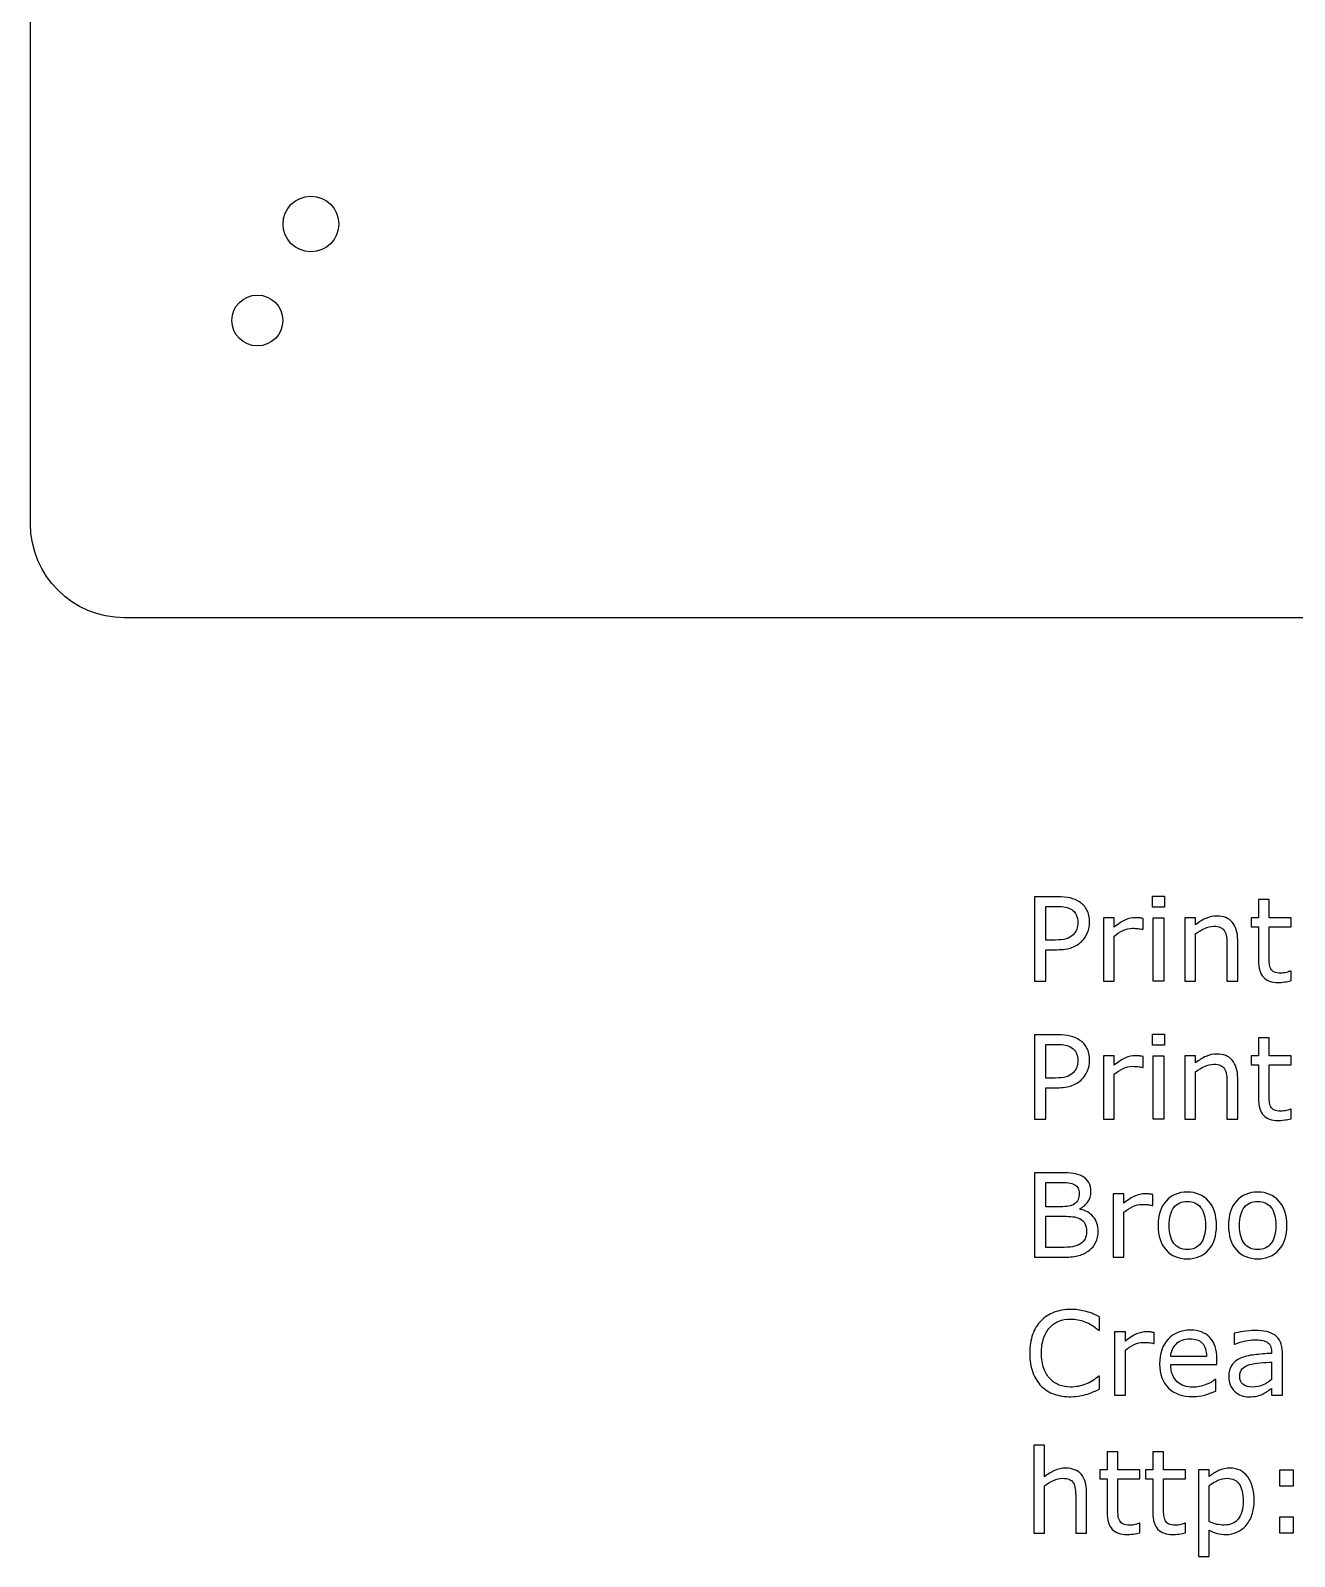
# Model space of a CAD drawing. Extents: x -458 to 425, y -81 to 360.
# Drawn here: x -458.3 to -377.6, y -57.6 to 39.9 of the extents above; entities that cross this region are included whole.
import ezdxf

# ---------------------------------------------------------------- set-up
doc = ezdxf.new("R2010")
doc.units = 0
doc.header["$MEASUREMENT"] = 0

# ---------------------------------------------------------------- blocks, each defined once
blk = doc.blocks.new('AI9-BLK1')
at = {"color": 7}
for points in [[(-131.086, 20.307), (-131.858, 20.307), (-131.858, 21.012), (-131.086, 21.012)], [(-131.13, 15.588), (-131.814, 15.588), (-131.814, 19.634), (-131.13, 19.634)], [(-131.086, 11.487), (-131.858, 11.487), (-131.858, 12.193), (-131.086, 12.193)], [(-131.13, 6.769), (-131.814, 6.769), (-131.814, 10.815), (-131.13, 10.815)], [(-122.856, -16.68), (-123.716, -16.68), (-123.716, -15.643), (-122.856, -15.643)], [(-122.856, -19.689), (-123.716, -19.689), (-123.716, -18.653), (-122.856, -18.653)]]:
    blk.add_lwpolyline(points, close=True, dxfattribs=at)
for points, knots in [([(-135.871, 19.349), (-135.871, 19.11), (-135.913, 18.888), (-135.995, 18.684), (-136.079, 18.479), (-136.194, 18.303), (-136.344, 18.153), (-136.529, 17.967), (-136.748, 17.827), (-137.001, 17.734), (-137.253, 17.641), (-137.572, 17.595), (-137.957, 17.595), (-137.957, 17.595), (-138.671, 17.595), (-138.671, 17.595), (-138.671, 17.595), (-138.671, 15.588), (-138.671, 15.588), (-138.671, 15.588), (-139.388, 15.588), (-139.388, 15.588), (-139.388, 15.588), (-139.388, 20.979), (-139.388, 20.979), (-139.388, 20.979), (-137.929, 20.979), (-137.929, 20.979), (-137.607, 20.979), (-137.333, 20.952), (-137.109, 20.898), (-136.885, 20.843), (-136.687, 20.758), (-136.513, 20.642), (-136.309, 20.505), (-136.151, 20.333), (-136.039, 20.128), (-135.927, 19.922), (-135.871, 19.663), (-135.871, 19.349)], [0, 0, 0, 0, 1, 1, 1, 2, 2, 2, 3, 3, 3, 4, 4, 4, 5, 5, 5, 6, 6, 6, 7, 7, 7, 8, 8, 8, 9, 9, 9, 10, 10, 10, 11, 11, 11, 12, 12, 12, 13, 13, 13, 13]), ([(-122.998, 15.616), (-123.126, 15.582), (-123.265, 15.554), (-123.416, 15.533), (-123.567, 15.511), (-123.701, 15.5), (-123.819, 15.5), (-124.232, 15.5), (-124.545, 15.611), (-124.76, 15.834), (-124.974, 16.057), (-125.082, 16.413), (-125.082, 16.905), (-125.082, 16.905), (-125.082, 19.061), (-125.082, 19.061), (-125.082, 19.061), (-125.545, 19.061), (-125.545, 19.061), (-125.545, 19.061), (-125.545, 19.634), (-125.545, 19.634), (-125.545, 19.634), (-125.082, 19.634), (-125.082, 19.634), (-125.082, 19.634), (-125.082, 20.792), (-125.082, 20.792), (-125.082, 20.792), (-124.398, 20.792), (-124.398, 20.792), (-124.398, 20.792), (-124.398, 19.634), (-124.398, 19.634), (-124.398, 19.634), (-122.998, 19.634), (-122.998, 19.634), (-122.998, 19.634), (-122.998, 19.061), (-122.998, 19.061), (-122.998, 19.061), (-124.398, 19.061), (-124.398, 19.061), (-124.398, 19.061), (-124.398, 17.211), (-124.398, 17.211), (-124.398, 16.998), (-124.394, 16.831), (-124.384, 16.711), (-124.374, 16.592), (-124.34, 16.48), (-124.283, 16.376), (-124.23, 16.278), (-124.157, 16.207), (-124.065, 16.163), (-123.972, 16.118), (-123.831, 16.095), (-123.64, 16.095), (-123.53, 16.095), (-123.414, 16.112), (-123.294, 16.145), (-123.174, 16.178), (-123.087, 16.206), (-123.034, 16.228), (-123.034, 16.228), (-122.998, 16.228), (-122.998, 16.228), (-122.998, 16.228), (-122.998, 15.616), (-122.998, 15.616)], [0, 0, 0, 0, 1, 1, 1, 2, 2, 2, 3, 3, 3, 4, 4, 4, 5, 5, 5, 6, 6, 6, 7, 7, 7, 8, 8, 8, 9, 9, 9, 10, 10, 10, 11, 11, 11, 12, 12, 12, 13, 13, 13, 14, 14, 14, 15, 15, 15, 16, 16, 16, 17, 17, 17, 18, 18, 18, 19, 19, 19, 20, 20, 20, 21, 21, 21, 22, 22, 22, 23, 23, 23, 23]), ([(-136.621, 19.332), (-136.621, 19.517), (-136.653, 19.679), (-136.718, 19.816), (-136.782, 19.954), (-136.881, 20.065), (-137.013, 20.152), (-137.128, 20.227), (-137.259, 20.281), (-137.407, 20.313), (-137.554, 20.346), (-137.741, 20.362), (-137.966, 20.362), (-137.966, 20.362), (-138.671, 20.362), (-138.671, 20.362), (-138.671, 20.362), (-138.671, 18.212), (-138.671, 18.212), (-138.671, 18.212), (-138.07, 18.212), (-138.07, 18.212), (-137.783, 18.212), (-137.549, 18.238), (-137.369, 18.29), (-137.189, 18.341), (-137.043, 18.424), (-136.93, 18.537), (-136.817, 18.653), (-136.737, 18.775), (-136.69, 18.902), (-136.644, 19.03), (-136.621, 19.173), (-136.621, 19.332)], [0, 0, 0, 0, 1, 1, 1, 2, 2, 2, 3, 3, 3, 4, 4, 4, 5, 5, 5, 6, 6, 6, 7, 7, 7, 8, 8, 8, 9, 9, 9, 10, 10, 10, 11, 11, 11, 11]), ([(-132.451, 18.896), (-132.451, 18.896), (-132.487, 18.896), (-132.487, 18.896), (-132.588, 18.919), (-132.687, 18.936), (-132.782, 18.946), (-132.877, 18.957), (-132.99, 18.962), (-133.12, 18.962), (-133.33, 18.962), (-133.532, 18.915), (-133.728, 18.822), (-133.923, 18.729), (-134.111, 18.609), (-134.292, 18.462), (-134.292, 18.462), (-134.292, 15.588), (-134.292, 15.588), (-134.292, 15.588), (-134.975, 15.588), (-134.975, 15.588), (-134.975, 15.588), (-134.975, 19.634), (-134.975, 19.634), (-134.975, 19.634), (-134.292, 19.634), (-134.292, 19.634), (-134.292, 19.634), (-134.292, 19.037), (-134.292, 19.037), (-134.022, 19.254), (-133.783, 19.408), (-133.577, 19.498), (-133.371, 19.589), (-133.161, 19.634), (-132.946, 19.634), (-132.828, 19.634), (-132.742, 19.631), (-132.689, 19.625), (-132.636, 19.619), (-132.557, 19.608), (-132.451, 19.591), (-132.451, 19.591), (-132.451, 18.896), (-132.451, 18.896)], [0, 0, 0, 0, 1, 1, 1, 2, 2, 2, 3, 3, 3, 4, 4, 4, 5, 5, 5, 6, 6, 6, 7, 7, 7, 8, 8, 8, 9, 9, 9, 10, 10, 10, 11, 11, 11, 12, 12, 12, 13, 13, 13, 14, 14, 14, 15, 15, 15, 15]), ([(-126.408, 15.588), (-126.408, 15.588), (-127.091, 15.588), (-127.091, 15.588), (-127.091, 15.588), (-127.091, 17.889), (-127.091, 17.889), (-127.091, 18.075), (-127.102, 18.249), (-127.123, 18.412), (-127.145, 18.575), (-127.184, 18.702), (-127.242, 18.794), (-127.302, 18.895), (-127.388, 18.97), (-127.501, 19.02), (-127.613, 19.069), (-127.76, 19.094), (-127.939, 19.094), (-128.124, 19.094), (-128.317, 19.048), (-128.519, 18.957), (-128.72, 18.865), (-128.913, 18.748), (-129.097, 18.606), (-129.097, 18.606), (-129.097, 15.588), (-129.097, 15.588), (-129.097, 15.588), (-129.781, 15.588), (-129.781, 15.588), (-129.781, 15.588), (-129.781, 19.634), (-129.781, 19.634), (-129.781, 19.634), (-129.097, 19.634), (-129.097, 19.634), (-129.097, 19.634), (-129.097, 19.183), (-129.097, 19.183), (-128.886, 19.359), (-128.667, 19.497), (-128.441, 19.596), (-128.215, 19.695), (-127.983, 19.745), (-127.745, 19.745), (-127.31, 19.745), (-126.978, 19.613), (-126.75, 19.35), (-126.522, 19.087), (-126.408, 18.708), (-126.408, 18.213), (-126.408, 18.213), (-126.408, 15.588), (-126.408, 15.588)], [0, 0, 0, 0, 1, 1, 1, 2, 2, 2, 3, 3, 3, 4, 4, 4, 5, 5, 5, 6, 6, 6, 7, 7, 7, 8, 8, 8, 9, 9, 9, 10, 10, 10, 11, 11, 11, 12, 12, 12, 13, 13, 13, 14, 14, 14, 15, 15, 15, 16, 16, 16, 17, 17, 17, 18, 18, 18, 18]), ([(-135.871, 10.529), (-135.871, 10.29), (-135.913, 10.068), (-135.995, 9.864), (-136.079, 9.66), (-136.194, 9.483), (-136.344, 9.333), (-136.529, 9.147), (-136.748, 9.008), (-137.001, 8.915), (-137.253, 8.822), (-137.572, 8.775), (-137.957, 8.775), (-137.957, 8.775), (-138.671, 8.775), (-138.671, 8.775), (-138.671, 8.775), (-138.671, 6.769), (-138.671, 6.769), (-138.671, 6.769), (-139.388, 6.769), (-139.388, 6.769), (-139.388, 6.769), (-139.388, 12.16), (-139.388, 12.16), (-139.388, 12.16), (-137.929, 12.16), (-137.929, 12.16), (-137.607, 12.16), (-137.333, 12.133), (-137.109, 12.078), (-136.885, 12.024), (-136.687, 11.939), (-136.513, 11.823), (-136.309, 11.685), (-136.151, 11.514), (-136.039, 11.308), (-135.927, 11.103), (-135.871, 10.843), (-135.871, 10.529)], [0, 0, 0, 0, 1, 1, 1, 2, 2, 2, 3, 3, 3, 4, 4, 4, 5, 5, 5, 6, 6, 6, 7, 7, 7, 8, 8, 8, 9, 9, 9, 10, 10, 10, 11, 11, 11, 12, 12, 12, 13, 13, 13, 13]), ([(-122.998, 6.796), (-123.126, 6.763), (-123.265, 6.735), (-123.416, 6.713), (-123.567, 6.691), (-123.701, 6.681), (-123.819, 6.681), (-124.232, 6.681), (-124.545, 6.792), (-124.76, 7.015), (-124.974, 7.237), (-125.082, 7.594), (-125.082, 8.085), (-125.082, 8.085), (-125.082, 10.242), (-125.082, 10.242), (-125.082, 10.242), (-125.545, 10.242), (-125.545, 10.242), (-125.545, 10.242), (-125.545, 10.815), (-125.545, 10.815), (-125.545, 10.815), (-125.082, 10.815), (-125.082, 10.815), (-125.082, 10.815), (-125.082, 11.972), (-125.082, 11.972), (-125.082, 11.972), (-124.398, 11.972), (-124.398, 11.972), (-124.398, 11.972), (-124.398, 10.815), (-124.398, 10.815), (-124.398, 10.815), (-122.998, 10.815), (-122.998, 10.815), (-122.998, 10.815), (-122.998, 10.242), (-122.998, 10.242), (-122.998, 10.242), (-124.398, 10.242), (-124.398, 10.242), (-124.398, 10.242), (-124.398, 8.392), (-124.398, 8.392), (-124.398, 8.178), (-124.394, 8.012), (-124.384, 7.892), (-124.374, 7.772), (-124.34, 7.66), (-124.283, 7.556), (-124.23, 7.459), (-124.157, 7.388), (-124.065, 7.343), (-123.972, 7.298), (-123.831, 7.276), (-123.64, 7.276), (-123.53, 7.276), (-123.414, 7.293), (-123.294, 7.326), (-123.174, 7.359), (-123.087, 7.386), (-123.034, 7.408), (-123.034, 7.408), (-122.998, 7.408), (-122.998, 7.408), (-122.998, 7.408), (-122.998, 6.796), (-122.998, 6.796)], [0, 0, 0, 0, 1, 1, 1, 2, 2, 2, 3, 3, 3, 4, 4, 4, 5, 5, 5, 6, 6, 6, 7, 7, 7, 8, 8, 8, 9, 9, 9, 10, 10, 10, 11, 11, 11, 12, 12, 12, 13, 13, 13, 14, 14, 14, 15, 15, 15, 16, 16, 16, 17, 17, 17, 18, 18, 18, 19, 19, 19, 20, 20, 20, 21, 21, 21, 22, 22, 22, 23, 23, 23, 23]), ([(-136.621, 10.513), (-136.621, 10.698), (-136.653, 10.859), (-136.718, 10.997), (-136.782, 11.134), (-136.881, 11.246), (-137.013, 11.333), (-137.128, 11.408), (-137.259, 11.461), (-137.407, 11.494), (-137.554, 11.526), (-137.741, 11.542), (-137.966, 11.542), (-137.966, 11.542), (-138.671, 11.542), (-138.671, 11.542), (-138.671, 11.542), (-138.671, 9.393), (-138.671, 9.393), (-138.671, 9.393), (-138.07, 9.393), (-138.07, 9.393), (-137.783, 9.393), (-137.549, 9.419), (-137.369, 9.47), (-137.189, 9.522), (-137.043, 9.605), (-136.93, 9.718), (-136.817, 9.833), (-136.737, 9.955), (-136.69, 10.083), (-136.644, 10.21), (-136.621, 10.354), (-136.621, 10.513)], [0, 0, 0, 0, 1, 1, 1, 2, 2, 2, 3, 3, 3, 4, 4, 4, 5, 5, 5, 6, 6, 6, 7, 7, 7, 8, 8, 8, 9, 9, 9, 10, 10, 10, 11, 11, 11, 11]), ([(-132.451, 10.076), (-132.451, 10.076), (-132.487, 10.076), (-132.487, 10.076), (-132.588, 10.099), (-132.687, 10.116), (-132.782, 10.127), (-132.877, 10.137), (-132.99, 10.142), (-133.12, 10.142), (-133.33, 10.142), (-133.532, 10.096), (-133.728, 10.003), (-133.923, 9.91), (-134.111, 9.79), (-134.292, 9.642), (-134.292, 9.642), (-134.292, 6.769), (-134.292, 6.769), (-134.292, 6.769), (-134.975, 6.769), (-134.975, 6.769), (-134.975, 6.769), (-134.975, 10.815), (-134.975, 10.815), (-134.975, 10.815), (-134.292, 10.815), (-134.292, 10.815), (-134.292, 10.815), (-134.292, 10.217), (-134.292, 10.217), (-134.022, 10.435), (-133.783, 10.589), (-133.577, 10.679), (-133.371, 10.77), (-133.161, 10.815), (-132.946, 10.815), (-132.828, 10.815), (-132.742, 10.812), (-132.689, 10.806), (-132.636, 10.8), (-132.557, 10.788), (-132.451, 10.772), (-132.451, 10.772), (-132.451, 10.076), (-132.451, 10.076)], [0, 0, 0, 0, 1, 1, 1, 2, 2, 2, 3, 3, 3, 4, 4, 4, 5, 5, 5, 6, 6, 6, 7, 7, 7, 8, 8, 8, 9, 9, 9, 10, 10, 10, 11, 11, 11, 12, 12, 12, 13, 13, 13, 14, 14, 14, 15, 15, 15, 15]), ([(-126.408, 6.769), (-126.408, 6.769), (-127.091, 6.769), (-127.091, 6.769), (-127.091, 6.769), (-127.091, 9.07), (-127.091, 9.07), (-127.091, 9.256), (-127.102, 9.43), (-127.123, 9.593), (-127.145, 9.755), (-127.184, 9.883), (-127.242, 9.975), (-127.302, 10.076), (-127.388, 10.151), (-127.501, 10.201), (-127.613, 10.25), (-127.76, 10.275), (-127.939, 10.275), (-128.124, 10.275), (-128.317, 10.229), (-128.519, 10.137), (-128.72, 10.046), (-128.913, 9.928), (-129.097, 9.786), (-129.097, 9.786), (-129.097, 6.769), (-129.097, 6.769), (-129.097, 6.769), (-129.781, 6.769), (-129.781, 6.769), (-129.781, 6.769), (-129.781, 10.815), (-129.781, 10.815), (-129.781, 10.815), (-129.097, 10.815), (-129.097, 10.815), (-129.097, 10.815), (-129.097, 10.364), (-129.097, 10.364), (-128.886, 10.54), (-128.667, 10.677), (-128.441, 10.777), (-128.215, 10.875), (-127.983, 10.925), (-127.745, 10.925), (-127.31, 10.925), (-126.978, 10.793), (-126.75, 10.531), (-126.522, 10.267), (-126.408, 9.888), (-126.408, 9.394), (-126.408, 9.394), (-126.408, 6.769), (-126.408, 6.769)], [0, 0, 0, 0, 1, 1, 1, 2, 2, 2, 3, 3, 3, 4, 4, 4, 5, 5, 5, 6, 6, 6, 7, 7, 7, 8, 8, 8, 9, 9, 9, 10, 10, 10, 11, 11, 11, 12, 12, 12, 13, 13, 13, 14, 14, 14, 15, 15, 15, 16, 16, 16, 17, 17, 17, 18, 18, 18, 18]), ([(-135.32, -0.394), (-135.32, -0.662), (-135.37, -0.898), (-135.472, -1.103), (-135.573, -1.308), (-135.71, -1.477), (-135.881, -1.609), (-136.084, -1.768), (-136.307, -1.882), (-136.55, -1.949), (-136.792, -2.017), (-137.101, -2.051), (-137.475, -2.051), (-137.475, -2.051), (-139.388, -2.051), (-139.388, -2.051), (-139.388, -2.051), (-139.388, 3.34), (-139.388, 3.34), (-139.388, 3.34), (-137.792, 3.34), (-137.792, 3.34), (-137.398, 3.34), (-137.104, 3.326), (-136.908, 3.297), (-136.713, 3.268), (-136.526, 3.207), (-136.347, 3.115), (-136.15, 3.011), (-136.006, 2.878), (-135.917, 2.715), (-135.827, 2.552), (-135.783, 2.357), (-135.783, 2.129), (-135.783, 1.873), (-135.848, 1.655), (-135.978, 1.475), (-136.108, 1.295), (-136.282, 1.15), (-136.499, 1.041), (-136.499, 1.041), (-136.499, 1.013), (-136.499, 1.013), (-136.134, 0.938), (-135.846, 0.778), (-135.636, 0.533), (-135.425, 0.288), (-135.32, -0.021), (-135.32, -0.394)], [0, 0, 0, 0, 1, 1, 1, 2, 2, 2, 3, 3, 3, 4, 4, 4, 5, 5, 5, 6, 6, 6, 7, 7, 7, 8, 8, 8, 9, 9, 9, 10, 10, 10, 11, 11, 11, 12, 12, 12, 13, 13, 13, 14, 14, 14, 15, 15, 15, 16, 16, 16, 16]), ([(-136.532, 2.033), (-136.532, 2.162), (-136.554, 2.272), (-136.597, 2.362), (-136.641, 2.45), (-136.71, 2.523), (-136.807, 2.579), (-136.92, 2.643), (-137.058, 2.684), (-137.219, 2.699), (-137.38, 2.715), (-137.58, 2.723), (-137.818, 2.723), (-137.818, 2.723), (-138.671, 2.723), (-138.671, 2.723), (-138.671, 2.723), (-138.671, 1.169), (-138.671, 1.169), (-138.671, 1.169), (-137.746, 1.169), (-137.746, 1.169), (-137.522, 1.169), (-137.344, 1.18), (-137.211, 1.203), (-137.079, 1.226), (-136.956, 1.273), (-136.843, 1.346), (-136.73, 1.418), (-136.65, 1.511), (-136.603, 1.626), (-136.556, 1.74), (-136.532, 1.876), (-136.532, 2.033)], [0, 0, 0, 0, 1, 1, 1, 2, 2, 2, 3, 3, 3, 4, 4, 4, 5, 5, 5, 6, 6, 6, 7, 7, 7, 8, 8, 8, 9, 9, 9, 10, 10, 10, 11, 11, 11, 11]), ([(-131.839, 1.257), (-131.839, 1.257), (-131.876, 1.257), (-131.876, 1.257), (-131.977, 1.28), (-132.075, 1.297), (-132.17, 1.307), (-132.266, 1.318), (-132.379, 1.323), (-132.509, 1.323), (-132.718, 1.323), (-132.921, 1.276), (-133.116, 1.183), (-133.312, 1.09), (-133.5, 0.97), (-133.68, 0.823), (-133.68, 0.823), (-133.68, -2.051), (-133.68, -2.051), (-133.68, -2.051), (-134.364, -2.051), (-134.364, -2.051), (-134.364, -2.051), (-134.364, 1.995), (-134.364, 1.995), (-134.364, 1.995), (-133.68, 1.995), (-133.68, 1.995), (-133.68, 1.995), (-133.68, 1.398), (-133.68, 1.398), (-133.41, 1.615), (-133.172, 1.769), (-132.966, 1.859), (-132.76, 1.95), (-132.549, 1.995), (-132.335, 1.995), (-132.217, 1.995), (-132.131, 1.992), (-132.078, 1.986), (-132.025, 1.98), (-131.946, 1.969), (-131.839, 1.952), (-131.839, 1.952), (-131.839, 1.257), (-131.839, 1.257)], [0, 0, 0, 0, 1, 1, 1, 2, 2, 2, 3, 3, 3, 4, 4, 4, 5, 5, 5, 6, 6, 6, 7, 7, 7, 8, 8, 8, 9, 9, 9, 10, 10, 10, 11, 11, 11, 12, 12, 12, 13, 13, 13, 14, 14, 14, 15, 15, 15, 15]), ([(-127.763, -0.029), (-127.763, -0.688), (-127.932, -1.208), (-128.269, -1.589), (-128.606, -1.97), (-129.058, -2.161), (-129.624, -2.161), (-130.195, -2.161), (-130.649, -1.97), (-130.985, -1.589), (-131.321, -1.208), (-131.489, -0.688), (-131.489, -0.029), (-131.489, 0.629), (-131.321, 1.15), (-130.985, 1.532), (-130.649, 1.914), (-130.195, 2.106), (-129.624, 2.106), (-129.058, 2.106), (-128.606, 1.914), (-128.269, 1.532), (-127.932, 1.15), (-127.763, 0.629), (-127.763, -0.029)], [0, 0, 0, 0, 1, 1, 1, 2, 2, 2, 3, 3, 3, 4, 4, 4, 5, 5, 5, 6, 6, 6, 7, 7, 7, 8, 8, 8, 8]), ([(-123.266, -0.029), (-123.266, -0.688), (-123.435, -1.208), (-123.773, -1.589), (-124.11, -1.97), (-124.562, -2.161), (-125.128, -2.161), (-125.699, -2.161), (-126.153, -1.97), (-126.488, -1.589), (-126.825, -1.208), (-126.993, -0.688), (-126.993, -0.029), (-126.993, 0.629), (-126.825, 1.15), (-126.488, 1.532), (-126.153, 1.914), (-125.699, 2.106), (-125.128, 2.106), (-124.562, 2.106), (-124.11, 1.914), (-123.773, 1.532), (-123.435, 1.15), (-123.266, 0.629), (-123.266, -0.029)], [0, 0, 0, 0, 1, 1, 1, 2, 2, 2, 3, 3, 3, 4, 4, 4, 5, 5, 5, 6, 6, 6, 7, 7, 7, 8, 8, 8, 8]), ([(-128.468, -0.029), (-128.468, 0.491), (-128.57, 0.877), (-128.774, 1.131), (-128.978, 1.384), (-129.262, 1.51), (-129.624, 1.51), (-129.991, 1.51), (-130.276, 1.384), (-130.479, 1.131), (-130.682, 0.877), (-130.783, 0.491), (-130.783, -0.029), (-130.783, -0.533), (-130.682, -0.915), (-130.478, -1.175), (-130.274, -1.436), (-129.989, -1.565), (-129.624, -1.565), (-129.264, -1.565), (-128.982, -1.437), (-128.776, -1.179), (-128.571, -0.921), (-128.468, -0.538), (-128.468, -0.029)], [0, 0, 0, 0, 1, 1, 1, 2, 2, 2, 3, 3, 3, 4, 4, 4, 5, 5, 5, 6, 6, 6, 7, 7, 7, 8, 8, 8, 8]), ([(-123.972, -0.029), (-123.972, 0.491), (-124.074, 0.877), (-124.278, 1.131), (-124.482, 1.384), (-124.766, 1.51), (-125.128, 1.51), (-125.495, 1.51), (-125.78, 1.384), (-125.983, 1.131), (-126.186, 0.877), (-126.287, 0.491), (-126.287, -0.029), (-126.287, -0.533), (-126.185, -0.915), (-125.981, -1.175), (-125.777, -1.436), (-125.493, -1.565), (-125.128, -1.565), (-124.768, -1.565), (-124.485, -1.437), (-124.28, -1.179), (-124.075, -0.921), (-123.972, -0.538), (-123.972, -0.029)], [0, 0, 0, 0, 1, 1, 1, 2, 2, 2, 3, 3, 3, 4, 4, 4, 5, 5, 5, 6, 6, 6, 7, 7, 7, 8, 8, 8, 8]), ([(-136.069, -0.421), (-136.069, -0.205), (-136.102, -0.033), (-136.167, 0.094), (-136.232, 0.221), (-136.35, 0.329), (-136.522, 0.418), (-136.637, 0.478), (-136.778, 0.517), (-136.943, 0.535), (-137.109, 0.553), (-137.309, 0.562), (-137.546, 0.562), (-137.546, 0.562), (-138.671, 0.562), (-138.671, 0.562), (-138.671, 0.562), (-138.671, -1.433), (-138.671, -1.433), (-138.671, -1.433), (-137.723, -1.433), (-137.723, -1.433), (-137.409, -1.433), (-137.152, -1.417), (-136.952, -1.385), (-136.752, -1.352), (-136.588, -1.293), (-136.46, -1.206), (-136.325, -1.112), (-136.226, -1.006), (-136.163, -0.886), (-136.101, -0.766), (-136.069, -0.611), (-136.069, -0.421)], [0, 0, 0, 0, 1, 1, 1, 2, 2, 2, 3, 3, 3, 4, 4, 4, 5, 5, 5, 6, 6, 6, 7, 7, 7, 8, 8, 8, 9, 9, 9, 10, 10, 10, 11, 11, 11, 11]), ([(-135.231, -10.482), (-135.364, -10.54), (-135.484, -10.594), (-135.591, -10.645), (-135.698, -10.695), (-135.839, -10.748), (-136.012, -10.803), (-136.159, -10.849), (-136.319, -10.888), (-136.491, -10.921), (-136.664, -10.953), (-136.854, -10.969), (-137.061, -10.969), (-137.451, -10.969), (-137.806, -10.914), (-138.126, -10.805), (-138.445, -10.695), (-138.723, -10.523), (-138.959, -10.289), (-139.19, -10.061), (-139.371, -9.77), (-139.501, -9.416), (-139.631, -9.063), (-139.696, -8.653), (-139.696, -8.185), (-139.696, -7.742), (-139.634, -7.346), (-139.509, -6.996), (-139.383, -6.647), (-139.202, -6.351), (-138.966, -6.111), (-138.737, -5.877), (-138.461, -5.699), (-138.136, -5.575), (-137.812, -5.453), (-137.453, -5.391), (-137.057, -5.391), (-136.768, -5.391), (-136.479, -5.426), (-136.191, -5.496), (-135.903, -5.566), (-135.583, -5.689), (-135.231, -5.865), (-135.231, -5.865), (-135.231, -6.714), (-135.231, -6.714), (-135.231, -6.714), (-135.286, -6.714), (-135.286, -6.714), (-135.582, -6.468), (-135.875, -6.289), (-136.167, -6.177), (-136.458, -6.064), (-136.77, -6.008), (-137.102, -6.008), (-137.374, -6.008), (-137.619, -6.052), (-137.836, -6.14), (-138.054, -6.228), (-138.249, -6.364), (-138.42, -6.55), (-138.586, -6.73), (-138.715, -6.958), (-138.808, -7.234), (-138.9, -7.51), (-138.947, -7.828), (-138.947, -8.189), (-138.947, -8.567), (-138.895, -8.892), (-138.793, -9.164), (-138.691, -9.436), (-138.559, -9.658), (-138.398, -9.829), (-138.229, -10.006), (-138.033, -10.138), (-137.807, -10.224), (-137.583, -10.309), (-137.345, -10.352), (-137.094, -10.352), (-136.75, -10.352), (-136.428, -10.293), (-136.127, -10.175), (-135.826, -10.058), (-135.545, -9.882), (-135.282, -9.646), (-135.282, -9.646), (-135.231, -9.646), (-135.231, -9.646), (-135.231, -9.646), (-135.231, -10.482), (-135.231, -10.482)], [0, 0, 0, 0, 1, 1, 1, 2, 2, 2, 3, 3, 3, 4, 4, 4, 5, 5, 5, 6, 6, 6, 7, 7, 7, 8, 8, 8, 9, 9, 9, 10, 10, 10, 11, 11, 11, 12, 12, 12, 13, 13, 13, 14, 14, 14, 15, 15, 15, 16, 16, 16, 17, 17, 17, 18, 18, 18, 19, 19, 19, 20, 20, 20, 21, 21, 21, 22, 22, 22, 23, 23, 23, 24, 24, 24, 25, 25, 25, 26, 26, 26, 27, 27, 27, 28, 28, 28, 29, 29, 29, 30, 30, 30, 30]), ([(-131.745, -7.563), (-131.745, -7.563), (-131.782, -7.563), (-131.782, -7.563), (-131.883, -7.54), (-131.981, -7.523), (-132.076, -7.512), (-132.172, -7.502), (-132.284, -7.497), (-132.414, -7.497), (-132.625, -7.497), (-132.827, -7.543), (-133.022, -7.636), (-133.217, -7.729), (-133.406, -7.849), (-133.586, -7.996), (-133.586, -7.996), (-133.586, -10.87), (-133.586, -10.87), (-133.586, -10.87), (-134.27, -10.87), (-134.27, -10.87), (-134.27, -10.87), (-134.27, -6.824), (-134.27, -6.824), (-134.27, -6.824), (-133.586, -6.824), (-133.586, -6.824), (-133.586, -6.824), (-133.586, -7.422), (-133.586, -7.422), (-133.316, -7.204), (-133.078, -7.05), (-132.872, -6.96), (-132.666, -6.869), (-132.456, -6.824), (-132.241, -6.824), (-132.123, -6.824), (-132.037, -6.827), (-131.984, -6.833), (-131.931, -6.839), (-131.851, -6.851), (-131.745, -6.867), (-131.745, -6.867), (-131.745, -7.563), (-131.745, -7.563)], [0, 0, 0, 0, 1, 1, 1, 2, 2, 2, 3, 3, 3, 4, 4, 4, 5, 5, 5, 6, 6, 6, 7, 7, 7, 8, 8, 8, 9, 9, 9, 10, 10, 10, 11, 11, 11, 12, 12, 12, 13, 13, 13, 14, 14, 14, 15, 15, 15, 15]), ([(-127.735, -8.908), (-127.735, -8.908), (-130.689, -8.908), (-130.689, -8.908), (-130.689, -9.157), (-130.653, -9.374), (-130.578, -9.559), (-130.504, -9.744), (-130.402, -9.896), (-130.273, -10.015), (-130.148, -10.131), (-130, -10.218), (-129.829, -10.276), (-129.658, -10.334), (-129.47, -10.363), (-129.264, -10.363), (-128.991, -10.363), (-128.716, -10.308), (-128.439, -10.199), (-128.162, -10.09), (-127.965, -9.983), (-127.848, -9.878), (-127.848, -9.878), (-127.812, -9.878), (-127.812, -9.878), (-127.812, -9.878), (-127.812, -10.618), (-127.812, -10.618), (-128.041, -10.715), (-128.274, -10.796), (-128.513, -10.861), (-128.751, -10.925), (-129.002, -10.958), (-129.264, -10.958), (-129.933, -10.958), (-130.456, -10.777), (-130.832, -10.414), (-131.207, -10.051), (-131.395, -9.536), (-131.395, -8.869), (-131.395, -8.208), (-131.215, -7.684), (-130.855, -7.296), (-130.496, -6.908), (-130.022, -6.714), (-129.435, -6.714), (-128.891, -6.714), (-128.472, -6.873), (-128.177, -7.19), (-127.882, -7.507), (-127.735, -7.956), (-127.735, -8.54), (-127.735, -8.54), (-127.735, -8.908), (-127.735, -8.908)], [0, 0, 0, 0, 1, 1, 1, 2, 2, 2, 3, 3, 3, 4, 4, 4, 5, 5, 5, 6, 6, 6, 7, 7, 7, 8, 8, 8, 9, 9, 9, 10, 10, 10, 11, 11, 11, 12, 12, 12, 13, 13, 13, 14, 14, 14, 15, 15, 15, 16, 16, 16, 17, 17, 17, 18, 18, 18, 18]), ([(-123.553, -10.87), (-123.553, -10.87), (-124.237, -10.87), (-124.237, -10.87), (-124.237, -10.87), (-124.237, -10.438), (-124.237, -10.438), (-124.297, -10.479), (-124.378, -10.537), (-124.48, -10.61), (-124.582, -10.684), (-124.681, -10.742), (-124.777, -10.785), (-124.89, -10.841), (-125.02, -10.887), (-125.166, -10.924), (-125.313, -10.961), (-125.484, -10.98), (-125.681, -10.98), (-126.044, -10.98), (-126.351, -10.86), (-126.604, -10.619), (-126.856, -10.378), (-126.982, -10.071), (-126.982, -9.698), (-126.982, -9.392), (-126.916, -9.144), (-126.785, -8.956), (-126.655, -8.766), (-126.468, -8.618), (-126.225, -8.509), (-125.98, -8.401), (-125.686, -8.327), (-125.343, -8.289), (-124.999, -8.25), (-124.631, -8.221), (-124.237, -8.202), (-124.237, -8.202), (-124.237, -8.097), (-124.237, -8.097), (-124.237, -7.942), (-124.264, -7.814), (-124.318, -7.712), (-124.372, -7.611), (-124.45, -7.531), (-124.551, -7.473), (-124.647, -7.417), (-124.762, -7.38), (-124.897, -7.36), (-125.032, -7.341), (-125.172, -7.331), (-125.319, -7.331), (-125.497, -7.331), (-125.696, -7.355), (-125.915, -7.402), (-126.134, -7.449), (-126.36, -7.518), (-126.593, -7.607), (-126.593, -7.607), (-126.629, -7.607), (-126.629, -7.607), (-126.629, -7.607), (-126.629, -6.919), (-126.629, -6.919), (-126.496, -6.884), (-126.305, -6.844), (-126.054, -6.801), (-125.803, -6.758), (-125.556, -6.736), (-125.312, -6.736), (-125.027, -6.736), (-124.779, -6.76), (-124.569, -6.806), (-124.357, -6.853), (-124.174, -6.933), (-124.02, -7.047), (-123.868, -7.158), (-123.752, -7.301), (-123.673, -7.477), (-123.593, -7.653), (-123.553, -7.871), (-123.553, -8.131), (-123.553, -8.131), (-123.553, -10.87), (-123.553, -10.87)], [0, 0, 0, 0, 1, 1, 1, 2, 2, 2, 3, 3, 3, 4, 4, 4, 5, 5, 5, 6, 6, 6, 7, 7, 7, 8, 8, 8, 9, 9, 9, 10, 10, 10, 11, 11, 11, 12, 12, 12, 13, 13, 13, 14, 14, 14, 15, 15, 15, 16, 16, 16, 17, 17, 17, 18, 18, 18, 19, 19, 19, 20, 20, 20, 21, 21, 21, 22, 22, 22, 23, 23, 23, 24, 24, 24, 25, 25, 25, 26, 26, 26, 27, 27, 27, 28, 28, 28, 28]), ([(-128.396, -8.389), (-128.399, -8.032), (-128.488, -7.755), (-128.663, -7.559), (-128.839, -7.363), (-129.106, -7.265), (-129.464, -7.265), (-129.825, -7.265), (-130.112, -7.373), (-130.326, -7.588), (-130.54, -7.803), (-130.661, -8.07), (-130.689, -8.389), (-130.689, -8.389), (-128.396, -8.389), (-128.396, -8.389)], [0, 0, 0, 0, 1, 1, 1, 2, 2, 2, 3, 3, 3, 4, 4, 4, 5, 5, 5, 5]), ([(-124.237, -9.878), (-124.237, -9.878), (-124.237, -8.753), (-124.237, -8.753), (-124.443, -8.765), (-124.685, -8.783), (-124.964, -8.807), (-125.243, -8.832), (-125.464, -8.867), (-125.626, -8.912), (-125.82, -8.968), (-125.977, -9.054), (-126.097, -9.171), (-126.217, -9.288), (-126.276, -9.449), (-126.276, -9.654), (-126.276, -9.885), (-126.207, -10.059), (-126.068, -10.176), (-125.929, -10.294), (-125.717, -10.352), (-125.433, -10.352), (-125.196, -10.352), (-124.979, -10.305), (-124.783, -10.213), (-124.586, -10.12), (-124.405, -10.008), (-124.237, -9.878)], [0, 0, 0, 0, 1, 1, 1, 2, 2, 2, 3, 3, 3, 4, 4, 4, 5, 5, 5, 6, 6, 6, 7, 7, 7, 8, 8, 8, 9, 9, 9, 9]), ([(-136.069, -19.689), (-136.069, -19.689), (-136.753, -19.689), (-136.753, -19.689), (-136.753, -19.689), (-136.753, -17.388), (-136.753, -17.388), (-136.753, -17.203), (-136.763, -17.029), (-136.785, -16.865), (-136.807, -16.703), (-136.846, -16.575), (-136.904, -16.484), (-136.964, -16.382), (-137.05, -16.307), (-137.163, -16.258), (-137.275, -16.208), (-137.421, -16.184), (-137.601, -16.184), (-137.786, -16.184), (-137.979, -16.23), (-138.18, -16.321), (-138.382, -16.413), (-138.575, -16.53), (-138.759, -16.672), (-138.759, -16.672), (-138.759, -19.689), (-138.759, -19.689), (-138.759, -19.689), (-139.443, -19.689), (-139.443, -19.689), (-139.443, -19.689), (-139.443, -14.056), (-139.443, -14.056), (-139.443, -14.056), (-138.759, -14.056), (-138.759, -14.056), (-138.759, -14.056), (-138.759, -16.094), (-138.759, -16.094), (-138.548, -15.918), (-138.329, -15.781), (-138.103, -15.682), (-137.877, -15.583), (-137.645, -15.533), (-137.407, -15.533), (-136.972, -15.533), (-136.64, -15.665), (-136.412, -15.928), (-136.183, -16.191), (-136.069, -16.57), (-136.069, -17.065), (-136.069, -17.065), (-136.069, -19.689), (-136.069, -19.689)], [0, 0, 0, 0, 1, 1, 1, 2, 2, 2, 3, 3, 3, 4, 4, 4, 5, 5, 5, 6, 6, 6, 7, 7, 7, 8, 8, 8, 9, 9, 9, 10, 10, 10, 11, 11, 11, 12, 12, 12, 13, 13, 13, 14, 14, 14, 15, 15, 15, 16, 16, 16, 17, 17, 17, 18, 18, 18, 18]), ([(-132.66, -19.662), (-132.788, -19.696), (-132.927, -19.724), (-133.078, -19.745), (-133.229, -19.767), (-133.363, -19.778), (-133.481, -19.778), (-133.894, -19.778), (-134.207, -19.666), (-134.422, -19.444), (-134.636, -19.221), (-134.744, -18.864), (-134.744, -18.373), (-134.744, -18.373), (-134.744, -16.217), (-134.744, -16.217), (-134.744, -16.217), (-135.207, -16.217), (-135.207, -16.217), (-135.207, -16.217), (-135.207, -15.643), (-135.207, -15.643), (-135.207, -15.643), (-134.744, -15.643), (-134.744, -15.643), (-134.744, -15.643), (-134.744, -14.486), (-134.744, -14.486), (-134.744, -14.486), (-134.06, -14.486), (-134.06, -14.486), (-134.06, -14.486), (-134.06, -15.643), (-134.06, -15.643), (-134.06, -15.643), (-132.66, -15.643), (-132.66, -15.643), (-132.66, -15.643), (-132.66, -16.217), (-132.66, -16.217), (-132.66, -16.217), (-134.06, -16.217), (-134.06, -16.217), (-134.06, -16.217), (-134.06, -18.066), (-134.06, -18.066), (-134.06, -18.28), (-134.055, -18.446), (-134.046, -18.566), (-134.036, -18.686), (-134.003, -18.798), (-133.945, -18.902), (-133.892, -18.999), (-133.819, -19.07), (-133.726, -19.115), (-133.634, -19.16), (-133.493, -19.182), (-133.303, -19.182), (-133.192, -19.182), (-133.076, -19.166), (-132.956, -19.133), (-132.836, -19.1), (-132.749, -19.072), (-132.696, -19.05), (-132.696, -19.05), (-132.66, -19.05), (-132.66, -19.05), (-132.66, -19.05), (-132.66, -19.662), (-132.66, -19.662)], [0, 0, 0, 0, 1, 1, 1, 2, 2, 2, 3, 3, 3, 4, 4, 4, 5, 5, 5, 6, 6, 6, 7, 7, 7, 8, 8, 8, 9, 9, 9, 10, 10, 10, 11, 11, 11, 12, 12, 12, 13, 13, 13, 14, 14, 14, 15, 15, 15, 16, 16, 16, 17, 17, 17, 18, 18, 18, 19, 19, 19, 20, 20, 20, 21, 21, 21, 22, 22, 22, 23, 23, 23, 23]), ([(-129.741, -19.662), (-129.868, -19.696), (-130.008, -19.724), (-130.159, -19.745), (-130.309, -19.767), (-130.444, -19.778), (-130.562, -19.778), (-130.974, -19.778), (-131.288, -19.666), (-131.502, -19.444), (-131.717, -19.221), (-131.825, -18.864), (-131.825, -18.373), (-131.825, -18.373), (-131.825, -16.217), (-131.825, -16.217), (-131.825, -16.217), (-132.288, -16.217), (-132.288, -16.217), (-132.288, -16.217), (-132.288, -15.643), (-132.288, -15.643), (-132.288, -15.643), (-131.825, -15.643), (-131.825, -15.643), (-131.825, -15.643), (-131.825, -14.486), (-131.825, -14.486), (-131.825, -14.486), (-131.141, -14.486), (-131.141, -14.486), (-131.141, -14.486), (-131.141, -15.643), (-131.141, -15.643), (-131.141, -15.643), (-129.741, -15.643), (-129.741, -15.643), (-129.741, -15.643), (-129.741, -16.217), (-129.741, -16.217), (-129.741, -16.217), (-131.141, -16.217), (-131.141, -16.217), (-131.141, -16.217), (-131.141, -18.066), (-131.141, -18.066), (-131.141, -18.28), (-131.136, -18.446), (-131.127, -18.566), (-131.117, -18.686), (-131.083, -18.798), (-131.025, -18.902), (-130.973, -18.999), (-130.9, -19.07), (-130.807, -19.115), (-130.715, -19.16), (-130.573, -19.182), (-130.383, -19.182), (-130.273, -19.182), (-130.157, -19.166), (-130.037, -19.133), (-129.917, -19.1), (-129.83, -19.072), (-129.777, -19.05), (-129.777, -19.05), (-129.741, -19.05), (-129.741, -19.05), (-129.741, -19.05), (-129.741, -19.662), (-129.741, -19.662)], [0, 0, 0, 0, 1, 1, 1, 2, 2, 2, 3, 3, 3, 4, 4, 4, 5, 5, 5, 6, 6, 6, 7, 7, 7, 8, 8, 8, 9, 9, 9, 10, 10, 10, 11, 11, 11, 12, 12, 12, 13, 13, 13, 14, 14, 14, 15, 15, 15, 16, 16, 16, 17, 17, 17, 18, 18, 18, 19, 19, 19, 20, 20, 20, 21, 21, 21, 22, 22, 22, 23, 23, 23, 23]), ([(-125.355, -17.623), (-125.355, -17.952), (-125.403, -18.252), (-125.497, -18.524), (-125.591, -18.796), (-125.723, -19.027), (-125.895, -19.215), (-126.054, -19.394), (-126.241, -19.533), (-126.457, -19.63), (-126.673, -19.728), (-126.902, -19.778), (-127.143, -19.778), (-127.354, -19.778), (-127.543, -19.755), (-127.713, -19.709), (-127.883, -19.663), (-128.057, -19.591), (-128.233, -19.495), (-128.233, -19.495), (-128.233, -21.178), (-128.233, -21.178), (-128.233, -21.178), (-128.916, -21.178), (-128.916, -21.178), (-128.916, -21.178), (-128.916, -15.643), (-128.916, -15.643), (-128.916, -15.643), (-128.233, -15.643), (-128.233, -15.643), (-128.233, -15.643), (-128.233, -16.07), (-128.233, -16.07), (-128.052, -15.918), (-127.849, -15.79), (-127.623, -15.687), (-127.397, -15.585), (-127.156, -15.533), (-126.901, -15.533), (-126.414, -15.533), (-126.034, -15.718), (-125.763, -16.087), (-125.491, -16.455), (-125.355, -16.967), (-125.355, -17.623)], [0, 0, 0, 0, 1, 1, 1, 2, 2, 2, 3, 3, 3, 4, 4, 4, 5, 5, 5, 6, 6, 6, 7, 7, 7, 8, 8, 8, 9, 9, 9, 10, 10, 10, 11, 11, 11, 12, 12, 12, 13, 13, 13, 14, 14, 14, 15, 15, 15, 15]), ([(-126.061, -17.645), (-126.061, -17.156), (-126.144, -16.79), (-126.31, -16.547), (-126.476, -16.305), (-126.732, -16.184), (-127.077, -16.184), (-127.272, -16.184), (-127.468, -16.226), (-127.666, -16.311), (-127.863, -16.396), (-128.052, -16.507), (-128.233, -16.645), (-128.233, -16.645), (-128.233, -18.946), (-128.233, -18.946), (-128.04, -19.033), (-127.874, -19.092), (-127.736, -19.124), (-127.597, -19.156), (-127.44, -19.171), (-127.264, -19.171), (-126.886, -19.171), (-126.591, -19.043), (-126.379, -18.786), (-126.167, -18.529), (-126.061, -18.149), (-126.061, -17.645)], [0, 0, 0, 0, 1, 1, 1, 2, 2, 2, 3, 3, 3, 4, 4, 4, 5, 5, 5, 6, 6, 6, 7, 7, 7, 8, 8, 8, 9, 9, 9, 9])]:
    blk.add_open_spline(points, degree=3, knots=knots, dxfattribs=at)

msp = doc.modelspace()

# ---------------------------------------------------------------- linework, layer by layer
at = {"color": 1}
for centre, radius in [((-440.426, 27.503), 1.779), ((-443.846, 21.34), 1.625)]:
    msp.add_circle(centre, radius, dxfattribs=at)
at = {"color": 7}
msp.add_open_spline([(-452.343, 360.355), (-455.657, 360.355), (-458.344, 357.669), (-458.344, 354.356), (-458.344, 354.356), (-458.344, 8.341), (-458.344, 8.341), (-458.344, 5.028), (-455.658, 2.341), (-452.343, 2.341), (-452.343, 2.341), (-220.337, 2.341), (-220.337, 2.341), (-218.745, 2.341), (-217.219, 2.973), (-216.094, 4.099), (-214.969, 5.224), (-214.336, 6.75), (-214.336, 8.341), (-214.336, 8.341), (-214.336, 354.356), (-214.336, 354.356), (-214.336, 357.669), (-217.023, 360.355), (-220.337, 360.355), (-220.337, 360.355), (-452.343, 360.355), (-452.343, 360.355)], degree=3, knots=[0, 0, 0, 0, 1, 1, 1, 2, 2, 2, 3, 3, 3, 4, 4, 4, 5, 5, 5, 6, 6, 6, 7, 7, 7, 8, 8, 8, 9, 9, 9, 9], dxfattribs=at)

# ---------------------------------------------------------------- block references
msp.add_blockref('AI9-BLK1', (-254.798, -36.461), dxfattribs=at)

doc.saveas('drawing.dxf')
